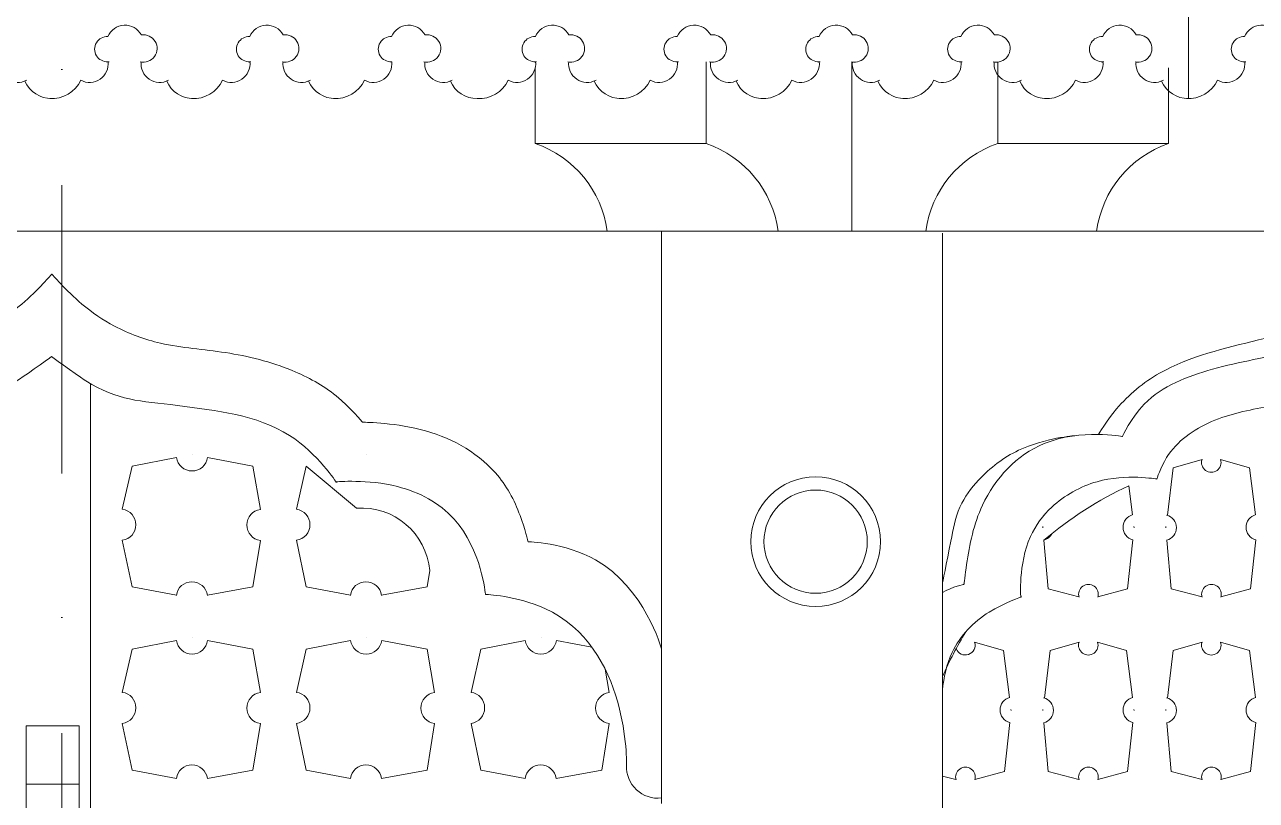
# Model space of a CAD drawing. Header units: millimetres. Extents: x 2399 to 111977, y 1313 to 59551.
# Drawn here: x 15500 to 17006, y 45612 to 46561 of the extents above; entities that cross this region are included whole.
import ezdxf

# ---------------------------------------------------------------- set-up
doc = ezdxf.new("R2010")
doc.units = ezdxf.units.MM
doc.linetypes.add('Штрихпунктирная', pattern=[670.277762, 352.777767, -176.388884, 0, -141.111112])
doc.layers.add('hatch1', color=7, linetype='Continuous', lineweight=20, true_color=0x6a6a6a)
doc.layers.add('main line', color=7, linetype='Continuous', lineweight=13)

msp = doc.modelspace()

# ---------------------------------------------------------------- linework, layer by layer
at = {"layer": 'hatch1', "color": 251, "linetype": 'Continuous', "lineweight": 20, "true_color": 0x6a6a6a}
msp.add_line((16621.832, 45642.185), (16638.5004, 45637.8444), dxfattribs=at)
at = {"layer": 'main line', "color": 7, "linetype": 'Штрихпунктирная', "lineweight": 13}
msp.add_line((15545.2827, 57761.4746), (15545.2827, 33588.1714), dxfattribs=at)
at = {"layer": 'main line', "color": 7, "linetype": 'Continuous', "lineweight": 13}
for p, q in [((16922.6698, 46470.9113), (16922.6698, 46670.8185)), ((16124.1146, 46415.7989), (16124.1146, 46508.6647)), ((16333.0589, 46415.7989), (16333.0589, 46516.0211)), ((16511.2761, 46308.781), (16511.2761, 46516.0211)), ((16689.4933, 46415.7989), (16689.4933, 46516.0211)), ((16898.4376, 46415.7989), (16898.4376, 46508.6647)), ((16124.1146, 46415.7989), (16333.0589, 46415.7989)), ((16898.4376, 46415.7989), (16689.4933, 46415.7989)), ((12798.8324, 46308.781), (18267.3302, 46308.781)), ((16278.399, 45608.6844), (16278.399, 46308.781)), ((16621.832, 45599.4217), (16621.832, 46306.236)), ((15580.3693, 46121.9762), (15580.3693, 44698.128)), ((15685.526, 46031.7514), (15631.0821, 46021.3041)), ((15705.1005, 46035.5075), (15705.0216, 46035.4924)), ((15778.9611, 46021.3041), (15723.4857, 46031.972)), ((15917.9475, 46035.5075), (15917.8687, 46035.4924)), ((16939.2925, 46029.391), (16904.1357, 46019.0482)), ((16997.4423, 46019.0482), (16962.0484, 46029.391)), ((15631.0821, 46021.3041), (15619.1971, 45968.5115)), ((15778.9611, 46021.3041), (15788.0027, 45968.2916)), ((15843.9292, 46021.3041), (15832.0441, 45968.5115)), ((15905.5491, 45969.6959), (15843.9292, 46021.3041)), ((16904.1357, 46019.0482), (16896.9718, 45961.1341)), ((17004.6322, 45961.8144), (16997.4423, 46019.0482)), ((16854.2394, 45961.8144), (16849.7796, 45997.3158)), ((16744.8628, 45947.2603), (16744.6824, 45945.8021)), ((16856.2509, 45945.8021), (16856.0677, 45947.2603)), ((16895.2557, 45947.2603), (16895.0753, 45945.8021)), ((15619.1971, 45930.5208), (15631.0821, 45873.4252)), ((15788.0027, 45930.3009), (15778.9611, 45873.4252)), ((15832.0441, 45930.5208), (15843.9292, 45873.4252)), ((16746.0081, 45930.7353), (16751.249, 45871.1693)), ((16848.0751, 45871.1693), (16854.6474, 45931.1642)), ((16896.401, 45930.7353), (16901.6419, 45871.1693)), ((16998.4679, 45871.1693), (17005.0402, 45931.1642)), ((15994.99, 45893.4404), (15991.8081, 45873.4252)), ((15685.2841, 45863.2325), (15631.0821, 45873.4252)), ((15778.9611, 45873.4252), (15723.2649, 45863.2566)), ((15898.1312, 45863.2325), (15843.9292, 45873.4252)), ((15991.8081, 45873.4252), (15936.112, 45863.2566)), ((16751.249, 45871.1693), (16788.8933, 45861.3664)), ((16811.9792, 45861.4519), (16848.0751, 45871.1693)), ((16901.6419, 45871.1693), (16939.2861, 45861.3664)), ((16962.3721, 45861.4519), (16998.4679, 45871.1693)), ((15631.0821, 45797.331), (15619.1971, 45744.5384)), ((15685.526, 45807.7782), (15631.0821, 45797.331)), ((15705.1005, 45811.5344), (15705.0216, 45811.5193)), ((15778.9611, 45797.331), (15723.4857, 45807.9989)), ((15778.9611, 45797.331), (15788.0027, 45744.3185)), ((15843.9292, 45797.331), (15832.0441, 45744.5384)), ((15898.3731, 45807.7782), (15843.9292, 45797.331)), ((15917.9475, 45811.5344), (15917.8687, 45811.5193)), ((15991.8081, 45797.331), (15936.3328, 45807.9989)), ((15991.8081, 45797.331), (16000.8497, 45744.3185)), ((16057.492, 45797.331), (16045.6069, 45744.5384)), ((16111.9359, 45807.7782), (16057.492, 45797.331)), ((16131.5103, 45811.5344), (16131.4314, 45811.5193)), ((16193.4147, 45799.6301), (16149.8956, 45807.9989)), ((16661.2626, 45805.869), (16696.6566, 45795.5263)), ((16788.8996, 45805.869), (16753.7428, 45795.5263)), ((16847.0495, 45795.5263), (16811.6555, 45805.869)), ((16939.2925, 45805.869), (16904.1357, 45795.5263)), ((16997.4423, 45795.5263), (16962.0484, 45805.869)), ((16703.8465, 45738.2925), (16696.6566, 45795.5263)), ((16753.7428, 45795.5263), (16746.579, 45737.6121)), ((16854.2394, 45738.2925), (16847.0495, 45795.5263)), ((16904.1357, 45795.5263), (16896.9718, 45737.6121)), ((17004.6322, 45738.2925), (16997.4423, 45795.5263)), ((16209.5508, 45772.8238), (16214.4125, 45744.3185)), ((16705.858, 45722.2802), (16705.6748, 45723.7383)), ((16744.8628, 45723.7383), (16744.6824, 45722.2802)), ((16856.2509, 45722.2802), (16856.0677, 45723.7383)), ((16895.2557, 45723.7383), (16895.0753, 45722.2802)), ((16697.6822, 45647.6473), (16704.2545, 45707.6423)), ((16746.0081, 45707.2134), (16751.249, 45647.6473)), ((16848.0751, 45647.6473), (16854.6474, 45707.6423)), ((16896.401, 45707.2134), (16901.6419, 45647.6473)), ((16998.4679, 45647.6473), (17005.0402, 45707.6423)), ((15566.4275, 45703.6819), (15501.7297, 45703.6819)), ((15501.7297, 45703.6819), (15501.7297, 44321.258)), ((15566.4275, 44321.258), (15566.4275, 45703.6819)), ((15619.1971, 45706.5477), (15631.0821, 45649.452)), ((15788.0027, 45706.3278), (15778.9611, 45649.452)), ((15832.0441, 45706.5477), (15843.9292, 45649.452)), ((16000.8497, 45706.3278), (15991.8081, 45649.452)), ((16045.6069, 45706.5477), (16057.492, 45649.452)), ((16214.4125, 45706.3278), (16205.3709, 45649.452)), ((15685.2841, 45639.2594), (15631.0821, 45649.452)), ((15778.9611, 45649.452), (15723.2649, 45639.2834)), ((15898.1312, 45639.2594), (15843.9292, 45649.452)), ((15991.8081, 45649.452), (15936.112, 45639.2834)), ((16111.694, 45639.2594), (16057.492, 45649.452)), ((16205.3709, 45649.452), (16149.6748, 45639.2834)), ((16661.5863, 45637.9299), (16697.6822, 45647.6473)), ((16751.249, 45647.6473), (16788.8933, 45637.8444)), ((16811.9792, 45637.9299), (16848.0751, 45647.6473)), ((16901.6419, 45647.6473), (16939.2861, 45637.8444)), ((16962.3721, 45637.9299), (16998.4679, 45647.6473)), ((15501.7297, 45632.249), (15566.4275, 45632.249))]:
    msp.add_line(p, q, dxfattribs=at)
at = {"layer": 'main line', "color": 7, "linetype": 'Continuous', "lineweight": 13, "flags": 128}
for points in [[(15641.0829, 46516.0211, 1.219803903), (15642.5133, 46548.703, 0.63216014), (15601.5493, 46546.7048, 1.067465283), (15601.7841, 46516.0211, -0.60309642), (15568.3923, 46493.2549)], [(15641.0829, 46516.0211, 1.219803903), (15642.5133, 46548.703, 0.63216014), (15601.5493, 46546.7048, 1.067465283), (15601.7841, 46516.0211, -0.60309642), (15568.3923, 46493.2549)], [(15641.0829, 46516.0211, 1.219803903), (15642.5133, 46548.703, 0.63216014), (15601.5493, 46546.7048, 1.067465283), (15601.7841, 46516.0211, -0.60309642), (15568.3923, 46493.2549)], [(15641.0829, 46516.0211, 1.219803903), (15642.5133, 46548.703, 0.63216014), (15601.5493, 46546.7048, 1.067465283), (15601.7841, 46516.0211, -0.60309642), (15568.3923, 46493.2549)], [(15641.0829, 46516.0211, 1.219803903), (15642.5133, 46548.703, 0.63216014), (15601.5493, 46546.7048, 1.067465283), (15601.7841, 46516.0211, -0.60309642), (15568.3923, 46493.2549)], [(15641.0829, 46516.0211, 1.219803903), (15642.5133, 46548.703, 0.63216014), (15601.5493, 46546.7048, 1.067465283), (15601.7841, 46516.0211, -0.60309642), (15568.3923, 46493.2549)], [(15814.4948, 46516.0211, 1.219803903), (15815.9253, 46548.703, 0.63216014), (15774.9613, 46546.7048, 1.067465283), (15775.196, 46516.0211, -0.60309642), (15741.8043, 46493.2549)], [(15814.4948, 46516.0211, 1.219803903), (15815.9253, 46548.703, 0.63216014), (15774.9613, 46546.7048, 1.067465283), (15775.196, 46516.0211, -0.60309642), (15741.8043, 46493.2549)], [(15814.4948, 46516.0211, 1.219803903), (15815.9253, 46548.703, 0.63216014), (15774.9613, 46546.7048, 1.067465283), (15775.196, 46516.0211, -0.60309642), (15741.8043, 46493.2549)], [(15814.4948, 46516.0211, 1.219803903), (15815.9253, 46548.703, 0.63216014), (15774.9613, 46546.7048, 1.067465283), (15775.196, 46516.0211, -0.60309642), (15741.8043, 46493.2549)], [(15814.4948, 46516.0211, 1.219803903), (15815.9253, 46548.703, 0.63216014), (15774.9613, 46546.7048, 1.067465283), (15775.196, 46516.0211, -0.60309642), (15741.8043, 46493.2549)], [(15814.4948, 46516.0211, 1.219803903), (15815.9253, 46548.703, 0.63216014), (15774.9613, 46546.7048, 1.067465283), (15775.196, 46516.0211, -0.60309642), (15741.8043, 46493.2549)], [(15987.9068, 46516.0211, 1.219803903), (15989.3373, 46548.703, 0.63216014), (15948.3732, 46546.7048, 1.067465283), (15948.608, 46516.0211, -0.60309642), (15915.2162, 46493.2549)], [(15987.9068, 46516.0211, 1.219803903), (15989.3373, 46548.703, 0.63216014), (15948.3732, 46546.7048, 1.067465283), (15948.608, 46516.0211, -0.60309642), (15915.2162, 46493.2549)], [(15987.9068, 46516.0211, 1.219803903), (15989.3373, 46548.703, 0.63216014), (15948.3732, 46546.7048, 1.067465283), (15948.608, 46516.0211, -0.60309642), (15915.2162, 46493.2549)], [(15987.9068, 46516.0211, 1.219803903), (15989.3373, 46548.703, 0.63216014), (15948.3732, 46546.7048, 1.067465283), (15948.608, 46516.0211, -0.60309642), (15915.2162, 46493.2549)], [(15987.9068, 46516.0211, 1.219803903), (15989.3373, 46548.703, 0.63216014), (15948.3732, 46546.7048, 1.067465283), (15948.608, 46516.0211, -0.60309642), (15915.2162, 46493.2549)], [(15987.9068, 46516.0211, 1.219803903), (15989.3373, 46548.703, 0.63216014), (15948.3732, 46546.7048, 1.067465283), (15948.608, 46516.0211, -0.60309642), (15915.2162, 46493.2549)], [(16163.7735, 46516.0211, 1.219803903), (16165.204, 46548.703, 0.63216014), (16124.2399, 46546.7048, 1.067465283), (16124.4747, 46516.0211, -0.60309642), (16091.0829, 46493.2549)], [(16163.7735, 46516.0211, 1.219803903), (16165.204, 46548.703, 0.63216014), (16124.2399, 46546.7048, 1.067465283), (16124.4747, 46516.0211, -0.60309642), (16091.0829, 46493.2549)], [(16163.7735, 46516.0211, 1.219803903), (16165.204, 46548.703, 0.63216014), (16124.2399, 46546.7048, 1.067465283), (16124.4747, 46516.0211, -0.60309642), (16091.0829, 46493.2549)], [(16163.7735, 46516.0211, 1.219803903), (16165.204, 46548.703, 0.63216014), (16124.2399, 46546.7048, 1.067465283), (16124.4747, 46516.0211, -0.60309642), (16091.0829, 46493.2549)], [(16163.7735, 46516.0211, 1.219803903), (16165.204, 46548.703, 0.63216014), (16124.2399, 46546.7048, 1.067465283), (16124.4747, 46516.0211, -0.60309642), (16091.0829, 46493.2549)], [(16163.7735, 46516.0211, 1.219803903), (16165.204, 46548.703, 0.63216014), (16124.2399, 46546.7048, 1.067465283), (16124.4747, 46516.0211, -0.60309642), (16091.0829, 46493.2549)], [(16337.1855, 46516.0211, 1.219803903), (16338.6159, 46548.703, 0.63216014), (16297.6519, 46546.7048, 1.067465283), (16297.8867, 46516.0211, -0.60309642), (16264.4949, 46493.2549)], [(16337.1855, 46516.0211, 1.219803903), (16338.6159, 46548.703, 0.63216014), (16297.6519, 46546.7048, 1.067465283), (16297.8867, 46516.0211, -0.60309642), (16264.4949, 46493.2549)], [(16337.1855, 46516.0211, 1.219803903), (16338.6159, 46548.703, 0.63216014), (16297.6519, 46546.7048, 1.067465283), (16297.8867, 46516.0211, -0.60309642), (16264.4949, 46493.2549)], [(16337.1855, 46516.0211, 1.219803903), (16338.6159, 46548.703, 0.63216014), (16297.6519, 46546.7048, 1.067465283), (16297.8867, 46516.0211, -0.60309642), (16264.4949, 46493.2549)], [(16337.1855, 46516.0211, 1.219803903), (16338.6159, 46548.703, 0.63216014), (16297.6519, 46546.7048, 1.067465283), (16297.8867, 46516.0211, -0.60309642), (16264.4949, 46493.2549)], [(16337.1855, 46516.0211, 1.219803903), (16338.6159, 46548.703, 0.63216014), (16297.6519, 46546.7048, 1.067465283), (16297.8867, 46516.0211, -0.60309642), (16264.4949, 46493.2549)], [(16510.5974, 46516.0211, 1.219803903), (16512.0279, 46548.703, 0.63216014), (16471.0639, 46546.7048, 1.067465283), (16471.2986, 46516.0211, -0.60309642), (16437.9069, 46493.2549)], [(16510.5974, 46516.0211, 1.219803903), (16512.0279, 46548.703, 0.63216014), (16471.0639, 46546.7048, 1.067465283), (16471.2986, 46516.0211, -0.60309642), (16437.9069, 46493.2549)], [(16510.5974, 46516.0211, 1.219803903), (16512.0279, 46548.703, 0.63216014), (16471.0639, 46546.7048, 1.067465283), (16471.2986, 46516.0211, -0.60309642), (16437.9069, 46493.2549)], [(16510.5974, 46516.0211, 1.219803903), (16512.0279, 46548.703, 0.63216014), (16471.0639, 46546.7048, 1.067465283), (16471.2986, 46516.0211, -0.60309642), (16437.9069, 46493.2549)], [(16510.5974, 46516.0211, 1.219803903), (16512.0279, 46548.703, 0.63216014), (16471.0639, 46546.7048, 1.067465283), (16471.2986, 46516.0211, -0.60309642), (16437.9069, 46493.2549)], [(16510.5974, 46516.0211, 1.219803903), (16512.0279, 46548.703, 0.63216014), (16471.0639, 46546.7048, 1.067465283), (16471.2986, 46516.0211, -0.60309642), (16437.9069, 46493.2549)], [(16684.0094, 46516.0211, 1.219803903), (16685.4399, 46548.703, 0.63216014), (16644.4758, 46546.7048, 1.067465283), (16644.7106, 46516.0211, -0.60309642), (16611.3188, 46493.2549)], [(16684.0094, 46516.0211, 1.219803903), (16685.4399, 46548.703, 0.63216014), (16644.4758, 46546.7048, 1.067465283), (16644.7106, 46516.0211, -0.60309642), (16611.3188, 46493.2549)], [(16684.0094, 46516.0211, 1.219803903), (16685.4399, 46548.703, 0.63216014), (16644.4758, 46546.7048, 1.067465283), (16644.7106, 46516.0211, -0.60309642), (16611.3188, 46493.2549)], [(16684.0094, 46516.0211, 1.219803903), (16685.4399, 46548.703, 0.63216014), (16644.4758, 46546.7048, 1.067465283), (16644.7106, 46516.0211, -0.60309642), (16611.3188, 46493.2549)], [(16684.0094, 46516.0211, 1.219803903), (16685.4399, 46548.703, 0.63216014), (16644.4758, 46546.7048, 1.067465283), (16644.7106, 46516.0211, -0.60309642), (16611.3188, 46493.2549)], [(16684.0094, 46516.0211, 1.219803903), (16685.4399, 46548.703, 0.63216014), (16644.4758, 46546.7048, 1.067465283), (16644.7106, 46516.0211, -0.60309642), (16611.3188, 46493.2549)], [(16857.4214, 46516.0211, 1.219803903), (16858.8518, 46548.703, 0.63216014), (16817.8878, 46546.7048, 1.067465283), (16818.1226, 46516.0211, -0.60309642), (16784.7308, 46493.2549)], [(16857.4214, 46516.0211, 1.219803903), (16858.8518, 46548.703, 0.63216014), (16817.8878, 46546.7048, 1.067465283), (16818.1226, 46516.0211, -0.60309642), (16784.7308, 46493.2549)], [(16857.4214, 46516.0211, 1.219803903), (16858.8518, 46548.703, 0.63216014), (16817.8878, 46546.7048, 1.067465283), (16818.1226, 46516.0211, -0.60309642), (16784.7308, 46493.2549)], [(16857.4214, 46516.0211, 1.219803903), (16858.8518, 46548.703, 0.63216014), (16817.8878, 46546.7048, 1.067465283), (16818.1226, 46516.0211, -0.60309642), (16784.7308, 46493.2549)], [(16857.4214, 46516.0211, 1.219803903), (16858.8518, 46548.703, 0.63216014), (16817.8878, 46546.7048, 1.067465283), (16818.1226, 46516.0211, -0.60309642), (16784.7308, 46493.2549)], [(16857.4214, 46516.0211, 1.219803903), (16858.8518, 46548.703, 0.63216014), (16817.8878, 46546.7048, 1.067465283), (16818.1226, 46516.0211, -0.60309642), (16784.7308, 46493.2549)], [(17030.8333, 46516.0211, 1.219803903), (17032.2638, 46548.703, 0.63216014), (16991.2998, 46546.7048, 1.067465283), (16991.5345, 46516.0211, -0.60309642), (16958.1428, 46493.2549)], [(17030.8333, 46516.0211, 1.219803903), (17032.2638, 46548.703, 0.63216014), (16991.2998, 46546.7048, 1.067465283), (16991.5345, 46516.0211, -0.60309642), (16958.1428, 46493.2549)], [(17030.8333, 46516.0211, 1.219803903), (17032.2638, 46548.703, 0.63216014), (16991.2998, 46546.7048, 1.067465283), (16991.5345, 46516.0211, -0.60309642), (16958.1428, 46493.2549)], [(17030.8333, 46516.0211, 1.219803903), (17032.2638, 46548.703, 0.63216014), (16991.2998, 46546.7048, 1.067465283), (16991.5345, 46516.0211, -0.60309642), (16958.1428, 46493.2549)], [(17030.8333, 46516.0211, 1.219803903), (17032.2638, 46548.703, 0.63216014), (16991.2998, 46546.7048, 1.067465283), (16991.5345, 46516.0211, -0.60309642), (16958.1428, 46493.2549)], [(17030.8333, 46516.0211, 1.219803903), (17032.2638, 46548.703, 0.63216014), (16991.2998, 46546.7048, 1.067465283), (16991.5345, 46516.0211, -0.60309642), (16958.1428, 46493.2549)], [(15468.8686, 46516.0211, 0.60309642), (15502.2604, 46493.2549)], [(15468.8686, 46516.0211, 0.60309642), (15502.2604, 46493.2549)], [(15468.8686, 46516.0211, 0.60309642), (15502.2604, 46493.2549)], [(15468.8686, 46516.0211, 0.60309642), (15502.2604, 46493.2549)], [(15468.8686, 46516.0211, 0.60309642), (15502.2604, 46493.2549)], [(15468.8686, 46516.0211, 0.60309642), (15502.2604, 46493.2549)], [(15602.9818, 46516.0211, -0.017938026), (15601.8104, 46515.7773)], [(15602.9818, 46516.0211, -0.017938026), (15601.8104, 46515.7773)], [(15602.9818, 46516.0211, -0.017938026), (15601.8104, 46515.7773)], [(15602.9818, 46516.0211, -0.017938026), (15601.8104, 46515.7773)], [(15602.9818, 46516.0211, -0.017938026), (15601.8104, 46515.7773)], [(15602.9818, 46516.0211, -0.017938026), (15601.8104, 46515.7773)], [(15642.2806, 46516.0211, 0.60309642), (15675.6724, 46493.2549)], [(15642.2806, 46516.0211, 0.60309642), (15675.6724, 46493.2549)], [(15642.2806, 46516.0211, 0.60309642), (15675.6724, 46493.2549)], [(15642.2806, 46516.0211, 0.60309642), (15675.6724, 46493.2549)], [(15642.2806, 46516.0211, 0.60309642), (15675.6724, 46493.2549)], [(15642.2806, 46516.0211, 0.60309642), (15675.6724, 46493.2549)], [(15776.3937, 46516.0211, -0.017938026), (15775.2224, 46515.7773)], [(15776.3937, 46516.0211, -0.017938026), (15775.2224, 46515.7773)], [(15776.3937, 46516.0211, -0.017938026), (15775.2224, 46515.7773)], [(15776.3937, 46516.0211, -0.017938026), (15775.2224, 46515.7773)], [(15776.3937, 46516.0211, -0.017938026), (15775.2224, 46515.7773)], [(15776.3937, 46516.0211, -0.017938026), (15775.2224, 46515.7773)], [(15815.6926, 46516.0211, 0.60309642), (15849.0843, 46493.2549)], [(15815.6926, 46516.0211, 0.60309642), (15849.0843, 46493.2549)], [(15815.6926, 46516.0211, 0.60309642), (15849.0843, 46493.2549)], [(15815.6926, 46516.0211, 0.60309642), (15849.0843, 46493.2549)], [(15815.6926, 46516.0211, 0.60309642), (15849.0843, 46493.2549)], [(15815.6926, 46516.0211, 0.60309642), (15849.0843, 46493.2549)], [(15989.1045, 46516.0211, 0.60309642), (16022.4963, 46493.2549)], [(15989.1045, 46516.0211, 0.60309642), (16022.4963, 46493.2549)], [(15989.1045, 46516.0211, 0.60309642), (16022.4963, 46493.2549)], [(15989.1045, 46516.0211, 0.60309642), (16022.4963, 46493.2549)], [(15989.1045, 46516.0211, 0.60309642), (16022.4963, 46493.2549)], [(15989.1045, 46516.0211, 0.60309642), (16022.4963, 46493.2549)], [(16125.6724, 46516.0211, -0.017938026), (16124.501, 46515.7773)], [(16125.6724, 46516.0211, -0.017938026), (16124.501, 46515.7773)], [(16125.6724, 46516.0211, -0.017938026), (16124.501, 46515.7773)], [(16125.6724, 46516.0211, -0.017938026), (16124.501, 46515.7773)], [(16125.6724, 46516.0211, -0.017938026), (16124.501, 46515.7773)], [(16125.6724, 46516.0211, -0.017938026), (16124.501, 46515.7773)], [(16164.9712, 46516.0211, 0.60309642), (16198.363, 46493.2549)], [(16164.9712, 46516.0211, 0.60309642), (16198.363, 46493.2549)], [(16164.9712, 46516.0211, 0.60309642), (16198.363, 46493.2549)], [(16164.9712, 46516.0211, 0.60309642), (16198.363, 46493.2549)], [(16164.9712, 46516.0211, 0.60309642), (16198.363, 46493.2549)], [(16164.9712, 46516.0211, 0.60309642), (16198.363, 46493.2549)], [(16299.0844, 46516.0211, -0.017938026), (16297.913, 46515.7773)], [(16299.0844, 46516.0211, -0.017938026), (16297.913, 46515.7773)], [(16299.0844, 46516.0211, -0.017938026), (16297.913, 46515.7773)], [(16299.0844, 46516.0211, -0.017938026), (16297.913, 46515.7773)], [(16299.0844, 46516.0211, -0.017938026), (16297.913, 46515.7773)], [(16299.0844, 46516.0211, -0.017938026), (16297.913, 46515.7773)], [(16338.3832, 46516.0211, 0.60309642), (16371.7749, 46493.2549)], [(16338.3832, 46516.0211, 0.60309642), (16371.7749, 46493.2549)], [(16338.3832, 46516.0211, 0.60309642), (16371.7749, 46493.2549)], [(16338.3832, 46516.0211, 0.60309642), (16371.7749, 46493.2549)], [(16338.3832, 46516.0211, 0.60309642), (16371.7749, 46493.2549)], [(16338.3832, 46516.0211, 0.60309642), (16371.7749, 46493.2549)], [(16472.4963, 46516.0211, -0.017938026), (16471.325, 46515.7773)], [(16472.4963, 46516.0211, -0.017938026), (16471.325, 46515.7773)], [(16472.4963, 46516.0211, -0.017938026), (16471.325, 46515.7773)], [(16472.4963, 46516.0211, -0.017938026), (16471.325, 46515.7773)], [(16472.4963, 46516.0211, -0.017938026), (16471.325, 46515.7773)], [(16472.4963, 46516.0211, -0.017938026), (16471.325, 46515.7773)], [(16511.7951, 46516.0211, 0.60309642), (16545.1869, 46493.2549)], [(16511.7951, 46516.0211, 0.60309642), (16545.1869, 46493.2549)], [(16511.7951, 46516.0211, 0.60309642), (16545.1869, 46493.2549)], [(16511.7951, 46516.0211, 0.60309642), (16545.1869, 46493.2549)], [(16511.7951, 46516.0211, 0.60309642), (16545.1869, 46493.2549)], [(16511.7951, 46516.0211, 0.60309642), (16545.1869, 46493.2549)], [(16645.9083, 46516.0211, -0.017938026), (16644.7369, 46515.7773)], [(16645.9083, 46516.0211, -0.017938026), (16644.7369, 46515.7773)], [(16645.9083, 46516.0211, -0.017938026), (16644.7369, 46515.7773)], [(16645.9083, 46516.0211, -0.017938026), (16644.7369, 46515.7773)], [(16645.9083, 46516.0211, -0.017938026), (16644.7369, 46515.7773)], [(16645.9083, 46516.0211, -0.017938026), (16644.7369, 46515.7773)], [(16685.2071, 46516.0211, 0.60309642), (16718.5989, 46493.2549)], [(16685.2071, 46516.0211, 0.60309642), (16718.5989, 46493.2549)], [(16685.2071, 46516.0211, 0.60309642), (16718.5989, 46493.2549)], [(16685.2071, 46516.0211, 0.60309642), (16718.5989, 46493.2549)], [(16685.2071, 46516.0211, 0.60309642), (16718.5989, 46493.2549)], [(16685.2071, 46516.0211, 0.60309642), (16718.5989, 46493.2549)], [(16819.3203, 46516.0211, -0.017938026), (16818.1489, 46515.7773)], [(16819.3203, 46516.0211, -0.017938026), (16818.1489, 46515.7773)], [(16819.3203, 46516.0211, -0.017938026), (16818.1489, 46515.7773)], [(16819.3203, 46516.0211, -0.017938026), (16818.1489, 46515.7773)], [(16819.3203, 46516.0211, -0.017938026), (16818.1489, 46515.7773)], [(16819.3203, 46516.0211, -0.017938026), (16818.1489, 46515.7773)], [(16858.6191, 46516.0211, 0.60309642), (16892.0108, 46493.2549)], [(16858.6191, 46516.0211, 0.60309642), (16892.0108, 46493.2549)], [(16858.6191, 46516.0211, 0.60309642), (16892.0108, 46493.2549)], [(16858.6191, 46516.0211, 0.60309642), (16892.0108, 46493.2549)], [(16858.6191, 46516.0211, 0.60309642), (16892.0108, 46493.2549)], [(16858.6191, 46516.0211, 0.60309642), (16892.0108, 46493.2549)], [(16992.7322, 46516.0211, -0.017938026), (16991.5609, 46515.7773)], [(16992.7322, 46516.0211, -0.017938026), (16991.5609, 46515.7773)], [(16992.7322, 46516.0211, -0.017938026), (16991.5609, 46515.7773)], [(16992.7322, 46516.0211, -0.017938026), (16991.5609, 46515.7773)], [(16992.7322, 46516.0211, -0.017938026), (16991.5609, 46515.7773)], [(16992.7322, 46516.0211, -0.017938026), (16991.5609, 46515.7773)], [(15500.146, 46492.27, 0.304535594), (15532.9193, 46470.9113)], [(15500.146, 46492.27, 0.304535594), (15532.9193, 46470.9113)], [(15500.146, 46492.27, 0.304535594), (15532.9193, 46470.9113)], [(15500.146, 46492.27, 0.304535594), (15532.9193, 46470.9113)], [(15500.146, 46492.27, 0.304535594), (15532.9193, 46470.9113)], [(15500.146, 46492.27, 0.304535594), (15532.9193, 46470.9113)], [(15530.4646, 46470.9113, 0.304535594), (15568.3923, 46493.2549)], [(15530.4646, 46470.9113, 0.304535594), (15568.3923, 46493.2549)], [(15530.4646, 46470.9113, 0.304535594), (15568.3923, 46493.2549)], [(15530.4646, 46470.9113, 0.304535594), (15568.3923, 46493.2549)], [(15530.4646, 46470.9113, 0.304535594), (15568.3923, 46493.2549)], [(15530.4646, 46470.9113, 0.304535594), (15568.3923, 46493.2549)], [(15673.5579, 46492.27, 0.304535594), (15706.3313, 46470.9113)], [(15673.5579, 46492.27, 0.304535594), (15706.3313, 46470.9113)], [(15673.5579, 46492.27, 0.304535594), (15706.3313, 46470.9113)], [(15673.5579, 46492.27, 0.304535594), (15706.3313, 46470.9113)], [(15673.5579, 46492.27, 0.304535594), (15706.3313, 46470.9113)], [(15673.5579, 46492.27, 0.304535594), (15706.3313, 46470.9113)], [(15703.8766, 46470.9113, 0.304535594), (15741.8043, 46493.2549)], [(15703.8766, 46470.9113, 0.304535594), (15741.8043, 46493.2549)], [(15703.8766, 46470.9113, 0.304535594), (15741.8043, 46493.2549)], [(15703.8766, 46470.9113, 0.304535594), (15741.8043, 46493.2549)], [(15703.8766, 46470.9113, 0.304535594), (15741.8043, 46493.2549)], [(15703.8766, 46470.9113, 0.304535594), (15741.8043, 46493.2549)], [(15846.9699, 46492.27, 0.304535594), (15879.7433, 46470.9113)], [(15846.9699, 46492.27, 0.304535594), (15879.7433, 46470.9113)], [(15846.9699, 46492.27, 0.304535594), (15879.7433, 46470.9113)], [(15846.9699, 46492.27, 0.304535594), (15879.7433, 46470.9113)], [(15846.9699, 46492.27, 0.304535594), (15879.7433, 46470.9113)], [(15846.9699, 46492.27, 0.304535594), (15879.7433, 46470.9113)], [(15877.2885, 46470.9113, 0.304535594), (15915.2162, 46493.2549)], [(15877.2885, 46470.9113, 0.304535594), (15915.2162, 46493.2549)], [(15877.2885, 46470.9113, 0.304535594), (15915.2162, 46493.2549)], [(15877.2885, 46470.9113, 0.304535594), (15915.2162, 46493.2549)], [(15877.2885, 46470.9113, 0.304535594), (15915.2162, 46493.2549)], [(15877.2885, 46470.9113, 0.304535594), (15915.2162, 46493.2549)], [(16020.3819, 46492.27, 0.304535594), (16053.1552, 46470.9113)], [(16020.3819, 46492.27, 0.304535594), (16053.1552, 46470.9113)], [(16020.3819, 46492.27, 0.304535594), (16053.1552, 46470.9113)], [(16020.3819, 46492.27, 0.304535594), (16053.1552, 46470.9113)], [(16020.3819, 46492.27, 0.304535594), (16053.1552, 46470.9113)], [(16020.3819, 46492.27, 0.304535594), (16053.1552, 46470.9113)], [(16053.1552, 46470.9113, 0.304535594), (16091.0829, 46493.2549)], [(16053.1552, 46470.9113, 0.304535594), (16091.0829, 46493.2549)], [(16053.1552, 46470.9113, 0.304535594), (16091.0829, 46493.2549)], [(16053.1552, 46470.9113, 0.304535594), (16091.0829, 46493.2549)], [(16053.1552, 46470.9113, 0.304535594), (16091.0829, 46493.2549)], [(16053.1552, 46470.9113, 0.304535594), (16091.0829, 46493.2549)], [(16196.2486, 46492.27, 0.304535594), (16229.0219, 46470.9113)], [(16196.2486, 46492.27, 0.304535594), (16229.0219, 46470.9113)], [(16196.2486, 46492.27, 0.304535594), (16229.0219, 46470.9113)], [(16196.2486, 46492.27, 0.304535594), (16229.0219, 46470.9113)], [(16196.2486, 46492.27, 0.304535594), (16229.0219, 46470.9113)], [(16196.2486, 46492.27, 0.304535594), (16229.0219, 46470.9113)], [(16226.5672, 46470.9113, 0.304535594), (16264.4949, 46493.2549)], [(16226.5672, 46470.9113, 0.304535594), (16264.4949, 46493.2549)], [(16226.5672, 46470.9113, 0.304535594), (16264.4949, 46493.2549)], [(16226.5672, 46470.9113, 0.304535594), (16264.4949, 46493.2549)], [(16226.5672, 46470.9113, 0.304535594), (16264.4949, 46493.2549)], [(16226.5672, 46470.9113, 0.304535594), (16264.4949, 46493.2549)], [(16369.6605, 46492.27, 0.304535594), (16402.4339, 46470.9113)], [(16369.6605, 46492.27, 0.304535594), (16402.4339, 46470.9113)], [(16369.6605, 46492.27, 0.304535594), (16402.4339, 46470.9113)], [(16369.6605, 46492.27, 0.304535594), (16402.4339, 46470.9113)], [(16369.6605, 46492.27, 0.304535594), (16402.4339, 46470.9113)], [(16369.6605, 46492.27, 0.304535594), (16402.4339, 46470.9113)], [(16399.9792, 46470.9113, 0.304535594), (16437.9069, 46493.2549)], [(16399.9792, 46470.9113, 0.304535594), (16437.9069, 46493.2549)], [(16399.9792, 46470.9113, 0.304535594), (16437.9069, 46493.2549)], [(16399.9792, 46470.9113, 0.304535594), (16437.9069, 46493.2549)], [(16399.9792, 46470.9113, 0.304535594), (16437.9069, 46493.2549)], [(16399.9792, 46470.9113, 0.304535594), (16437.9069, 46493.2549)], [(16543.0725, 46492.27, 0.304535594), (16575.8459, 46470.9113)], [(16543.0725, 46492.27, 0.304535594), (16575.8459, 46470.9113)], [(16543.0725, 46492.27, 0.304535594), (16575.8459, 46470.9113)], [(16543.0725, 46492.27, 0.304535594), (16575.8459, 46470.9113)], [(16543.0725, 46492.27, 0.304535594), (16575.8459, 46470.9113)], [(16543.0725, 46492.27, 0.304535594), (16575.8459, 46470.9113)], [(16573.3911, 46470.9113, 0.304535594), (16611.3188, 46493.2549)], [(16573.3911, 46470.9113, 0.304535594), (16611.3188, 46493.2549)], [(16573.3911, 46470.9113, 0.304535594), (16611.3188, 46493.2549)], [(16573.3911, 46470.9113, 0.304535594), (16611.3188, 46493.2549)], [(16573.3911, 46470.9113, 0.304535594), (16611.3188, 46493.2549)], [(16573.3911, 46470.9113, 0.304535594), (16611.3188, 46493.2549)], [(16716.4845, 46492.27, 0.304535594), (16749.2578, 46470.9113)], [(16716.4845, 46492.27, 0.304535594), (16749.2578, 46470.9113)], [(16716.4845, 46492.27, 0.304535594), (16749.2578, 46470.9113)], [(16716.4845, 46492.27, 0.304535594), (16749.2578, 46470.9113)], [(16716.4845, 46492.27, 0.304535594), (16749.2578, 46470.9113)], [(16716.4845, 46492.27, 0.304535594), (16749.2578, 46470.9113)], [(16746.8031, 46470.9113, 0.304535594), (16784.7308, 46493.2549)], [(16746.8031, 46470.9113, 0.304535594), (16784.7308, 46493.2549)], [(16746.8031, 46470.9113, 0.304535594), (16784.7308, 46493.2549)], [(16746.8031, 46470.9113, 0.304535594), (16784.7308, 46493.2549)], [(16746.8031, 46470.9113, 0.304535594), (16784.7308, 46493.2549)], [(16746.8031, 46470.9113, 0.304535594), (16784.7308, 46493.2549)], [(16889.8964, 46492.27, 0.304535594), (16922.6698, 46470.9113)], [(16889.8964, 46492.27, 0.304535594), (16922.6698, 46470.9113)], [(16889.8964, 46492.27, 0.304535594), (16922.6698, 46470.9113)], [(16889.8964, 46492.27, 0.304535594), (16922.6698, 46470.9113)], [(16889.8964, 46492.27, 0.304535594), (16922.6698, 46470.9113)], [(16889.8964, 46492.27, 0.304535594), (16922.6698, 46470.9113)], [(16920.2151, 46470.9113, 0.304535594), (16958.1428, 46493.2549)], [(16920.2151, 46470.9113, 0.304535594), (16958.1428, 46493.2549)], [(16920.2151, 46470.9113, 0.304535594), (16958.1428, 46493.2549)], [(16920.2151, 46470.9113, 0.304535594), (16958.1428, 46493.2549)], [(16920.2151, 46470.9113, 0.304535594), (16958.1428, 46493.2549)], [(16920.2151, 46470.9113, 0.304535594), (16958.1428, 46493.2549)]]:
    msp.add_lwpolyline(points, format="xyb", dxfattribs=at)
at = {"layer": 'main line', "color": 7, "linetype": 'Continuous', "lineweight": 13}
for radius in [79.3031, 63.1589]:
    msp.add_circle((16466.9098, 45928.8788), radius, dxfattribs=at)
for centre, radius, start, end in [((16081.239, 46290.8512), 132.0994, 7.8008289, 71.0604356), ((16290.1833, 46290.8512), 132.0994, 7.8008289, 71.0604356), ((16732.3689, 46290.8512), 132.0994, 108.9395644, 172.1991711), ((16941.3132, 46290.8512), 132.0994, 108.9395644, 172.1991711), ((15704.4904, 46034.53), 19.1668, 187.6696103, 352.3303897), ((16950.6704, 46025.6881), 11.9653, 161.9728274, 18.0271726), ((17044.6829, 45579.4801), 461.0574, 115.0071295, 130.3759767), ((15616.6391, 45949.5162), 19.1668, 277.6696103, 82.3303897), ((15790.5607, 45949.2962), 19.1668, 97.6696103, 262.3303897), ((15829.4861, 45949.5162), 19.1668, 277.6696103, 82.3303897), ((15911.8507, 45886.5063), 83.428, 4.7676602, 94.3318845), ((16741.7063, 45946.0208), 15.8793, 72.1301541, 75.5994413), ((16858.5965, 45946.5446), 15.8793, 104.4005587, 255.5994413), ((16892.0992, 45946.0208), 15.8793, 284.4005587, 75.5994413), ((17008.9894, 45946.5446), 15.8793, 104.4005587, 255.5994413), ((16741.7063, 45946.0208), 15.8793, 284.4005587, 333.3143031), ((15704.2704, 45860.6084), 19.1668, 7.6696103, 172.3303897), ((15917.1175, 45860.6084), 19.1668, 7.6696103, 172.3303897), ((16800.4246, 45864.5597), 11.9653, 341.9728274, 198.0271726), ((16950.8174, 45864.5597), 11.9653, 341.9728274, 198.0271726), ((17044.6829, 45579.4801), 461.0574, 148.7585809, 156.4060879), ((15704.4904, 45810.5569), 19.1668, 187.6696103, 352.3303897), ((15917.3374, 45810.5569), 19.1668, 187.6696103, 352.3303897), ((16130.9002, 45810.5569), 19.1668, 187.6696103, 352.3303897), ((16649.8847, 45802.1662), 11.9653, 200.5486028, 18.0271726), ((16800.2776, 45802.1662), 11.9653, 161.9728274, 18.0271726), ((16950.6704, 45802.1662), 11.9653, 161.9728274, 18.0271726), ((15616.6391, 45725.543), 19.1668, 277.6696103, 82.3303897), ((15790.5607, 45725.3231), 19.1668, 97.6696103, 262.3303897), ((15829.4861, 45725.543), 19.1668, 277.6696103, 82.3303897), ((16003.4077, 45725.3231), 19.1668, 97.6696103, 262.3303897), ((16043.0489, 45725.543), 19.1668, 277.6696103, 82.3303897), ((16216.9705, 45725.3231), 19.1668, 97.6696103, 262.3303897), ((16708.2036, 45723.0227), 15.8793, 104.4005587, 255.5994413), ((16741.7063, 45722.4989), 15.8793, 284.4005587, 75.5994413), ((16858.5965, 45723.0227), 15.8793, 104.4005587, 255.5994413), ((16892.0992, 45722.4989), 15.8793, 284.4005587, 75.5994413), ((17008.9894, 45723.0227), 15.8793, 104.4005587, 255.5994413), ((15704.2704, 45636.6353), 19.1668, 7.6696103, 172.3303897), ((15917.1175, 45636.6353), 19.1668, 7.6696103, 172.3303897), ((16130.6803, 45636.6353), 19.1668, 7.6696103, 172.3303897), ((16273.8857, 45653.2459), 38.2071, 176.8607904, 276.7840138), ((16650.0317, 45641.0377), 11.9653, 341.9728274, 198.0271726), ((16800.4246, 45641.0377), 11.9653, 341.9728274, 198.0271726), ((16950.8174, 45641.0377), 11.9653, 341.9728274, 198.0271726)]:
    msp.add_arc(centre, radius, start, end, dxfattribs=at)
for points, knots in [([(15533.0813, 46256.2064), (15533.0813, 46256.2064), (15516.1906, 46236.186), (15496.2758, 46219.401), (15483.9789, 46209.0366), (15470.6412, 46199.9823), (15456.4123, 46192.4835), (15438.638, 46183.1163), (15419.7036, 46176.1759), (15400.1202, 46171.6871), (15374.087, 46165.7198), (15347.2969, 46164.0997), (15320.879, 46160.0865), (15292.9181, 46155.839), (15265.3972, 46148.9357), (15239.2409, 46138.2117), (15220.0379, 46130.3386), (15201.7292, 46120.3428), (15185.6366, 46107.2633), (15167.9112, 46092.8566), (15153.3724, 46074.9991), (15153.3724, 46074.9991)], [0, 0, 0, 0, 1, 1, 1, 2, 2, 2, 3, 3, 3, 4, 4, 4, 5, 5, 5, 6, 6, 6, 7, 7, 7, 7]), ([(15533.0813, 46256.2064), (15533.0813, 46256.2064), (15549.972, 46236.186), (15569.8867, 46219.401), (15582.1837, 46209.0366), (15595.5214, 46199.9823), (15609.7503, 46192.4835), (15627.5246, 46183.1163), (15646.459, 46176.1759), (15666.0424, 46171.6871), (15692.0756, 46165.7198), (15718.8657, 46164.0997), (15745.2836, 46160.0865), (15773.2444, 46155.839), (15800.7654, 46148.9357), (15826.9217, 46138.2117), (15846.1247, 46130.3386), (15864.4334, 46120.3428), (15880.526, 46107.2633), (15898.2514, 46092.8566), (15912.7902, 46074.9991), (15912.7902, 46074.9991)], [0, 0, 0, 0, 1, 1, 1, 2, 2, 2, 3, 3, 3, 4, 4, 4, 5, 5, 5, 6, 6, 6, 7, 7, 7, 7]), ([(17144.4647, 46231.3461), (17144.4647, 46231.3461), (17128.8673, 46217.2541), (17110.5076, 46207.4863), (17096.7728, 46200.1791), (17081.8021, 46195.65), (17066.8485, 46191.3163), (17047.5177, 46185.714), (17028.0534, 46180.5759), (17008.5295, 46175.6897), (16966.888, 46165.2683), (16924.663, 46156.0739), (16887.4474, 46134.9661), (16867.4922, 46123.648), (16849.7348, 46108.858), (16834.9168, 46091.3769), (16822.4772, 46076.7017), (16812.52, 46060.115), (16812.52, 46060.115)], [0, 0, 0, 0, 1, 1, 1, 2, 2, 2, 3, 3, 3, 4, 4, 4, 5, 5, 5, 6, 6, 6, 6]), ([(16841.9959, 46057.5928), (16841.9959, 46057.5928), (16851.9778, 46079.9885), (16868.7203, 46097.1642), (16890.7592, 46119.7733), (16921.3697, 46131.2003), (16951.9522, 46139.7366), (16985.2153, 46149.0212), (17019.4639, 46154.1451), (17052.8532, 46163.0214), (17073.4384, 46168.4939), (17093.6319, 46175.5131), (17112.3589, 46185.6595), (17146.4954, 46204.1547), (17174.8925, 46231.3461), (17174.8925, 46231.3461)], [0, 0, 0, 0, 1, 1, 1, 2, 2, 2, 3, 3, 3, 4, 4, 4, 5, 5, 5, 5]), ([(16884.1088, 46005.4979), (16884.1088, 46005.4979), (16888.3518, 46019.5021), (16896.0086, 46031.7595), (16908.6604, 46052.0132), (16929.0161, 46066.045), (16950.9939, 46075.6657), (16972.9045, 46085.257), (16996.4536, 46089.7233), (17020.0042, 46094.157), (17037.9101, 46097.5279), (17055.8512, 46100.7147), (17073.6588, 46104.5762), (17090.3812, 46108.2024), (17107.2451, 46111.8025), (17122.5063, 46119.5093), (17150.9952, 46133.896), (17171.7246, 46159.4724), (17171.7246, 46159.4724)], [0, 0, 0, 0, 1, 1, 1, 2, 2, 2, 3, 3, 3, 4, 4, 4, 5, 5, 5, 6, 6, 6, 6]), ([(15532.6863, 46155.3639), (15529.2457, 46152.6867), (15493.1455, 46127.2056), (15491.5687, 46126.225), (15451.7422, 46101.4561), (15426.1275, 46102.1893), (15379.3663, 46096.1604), (15331.8701, 46090.0368), (15282.6643, 46085.0493), (15242.4946, 46059.4858), (15207.9759, 46037.5185), (15185.0598, 46002.051), (15185.0598, 46002.051)], [0, 0, 0, 0, 1, 1, 1, 2, 2, 2, 3, 3, 3, 4, 4, 4, 4]), ([(15532.6863, 46155.3639), (15537.3392, 46151.687), (15572.6233, 46126.674), (15574.5938, 46125.4485), (15614.4204, 46100.6796), (15640.035, 46101.4128), (15686.7963, 46095.3839), (15734.2925, 46089.2603), (15783.4983, 46084.2728), (15823.668, 46058.7093), (15858.1867, 46036.742), (15881.1027, 46001.2745), (15881.1027, 46001.2745)], [0, 0, 0, 0, 1, 1, 1, 2, 2, 2, 3, 3, 3, 4, 4, 4, 4]), ([(15912.7902, 46074.9991), (15912.7902, 46074.9991), (15948.7294, 46074.7468), (15983.3479, 46066.202), (16018.5419, 46057.5152), (16051.2426, 46039.9976), (16075.3152, 46013.1047), (16088.8926, 45997.9366), (16098.4892, 45979.8013), (16105.5604, 45960.7185), (16111.3673, 45945.0474), (16115.2333, 45928.7283), (16115.2333, 45928.7283)], [0, 0, 0, 0, 1, 1, 1, 2, 2, 2, 3, 3, 3, 4, 4, 4, 4]), ([(16783.8523, 46058.4851), (16783.8523, 46058.4851), (16747.3882, 46055.8438), (16715.0942, 46040.6136), (16696.5474, 46031.8667), (16680.2448, 46019.1073), (16666.135, 46004.231), (16656.8542, 45994.446), (16648.8781, 45983.4923), (16643.3964, 45971.1977), (16637.5116, 45957.9993), (16635.0114, 45943.616), (16632.2035, 45929.4254), (16627.0385, 45903.3221), (16621.832, 45877.2278), (16621.832, 45877.2278)], [0, 0, 0, 0, 1, 1, 1, 2, 2, 2, 3, 3, 3, 4, 4, 4, 5, 5, 5, 5]), ([(16648.2258, 45876.6698), (16648.2258, 45876.6698), (16649.6409, 45888.7681), (16651.4447, 45900.8115), (16655.1728, 45925.7028), (16660.0837, 45950.5995), (16670.8737, 45973.3213), (16686.6507, 46006.5449), (16712.3517, 46034.9575), (16746.4177, 46048.8653), (16791.4851, 46067.2645), (16841.9959, 46057.5928), (16841.9959, 46057.5928)], [0, 0, 0, 0, 1, 1, 1, 2, 2, 2, 3, 3, 3, 4, 4, 4, 4]), ([(16884.1088, 46005.4979), (16884.1088, 46005.4979), (16846.5085, 46012.1165), (16811.0191, 46002.2151), (16790.376, 45996.4558), (16771.3735, 45985.6887), (16755.6487, 45971.1178), (16744.6587, 45960.9343), (16735.7039, 45948.8301), (16729.6105, 45935.1489), (16714.2023, 45900.5538), (16717.7696, 45860.9074), (16717.7696, 45860.9074)], [0, 0, 0, 0, 1, 1, 1, 2, 2, 2, 3, 3, 3, 4, 4, 4, 4]), ([(15881.1027, 46002.051), (15881.1027, 46002.051), (15919.3638, 46005.5621), (15955.7236, 45996.2162), (15982.068, 45989.4447), (16006.7417, 45976.5493), (16024.8737, 45956.2924), (16058.6162, 45918.5956), (16063.271, 45864.3705), (16063.271, 45864.3705)], [0, 0, 0, 0, 1, 1, 1, 2, 2, 2, 3, 3, 3, 3]), ([(16115.2333, 45928.7283), (16115.2333, 45928.7283), (16160.2685, 45927.8196), (16197.7845, 45906.6088), (16257.912, 45872.6138), (16278.399, 45797.9606), (16278.399, 45797.9606)], [0, 0, 0, 0, 1, 1, 1, 2, 2, 2, 2]), ([(16063.271, 45864.3705), (16063.271, 45864.3705), (16101.6118, 45862.7904), (16135.6903, 45847.2843), (16239.2192, 45800.1777), (16235.736, 45655.3382), (16235.736, 45655.3382)], [0, 0, 0, 0, 1, 1, 1, 2, 2, 2, 2]), ([(16718.8436, 45861.2704), (16718.8436, 45861.2704), (16697.7304, 45854.3968), (16679.125, 45842.7482), (16659.801, 45830.6498), (16643.5293, 45813.951), (16633.7965, 45793.3494), (16626.9004, 45778.7523), (16623.5842, 45763.0797), (16621.832, 45747.0325)], [0, 0, 0, 0, 1, 1, 1, 2, 2, 2, 3, 3, 3, 3])]:
    msp.add_open_spline(points, degree=3, knots=knots, dxfattribs=at)
msp.add_open_spline([(16621.832, 45866.6296), (16634.6314, 45873.905), (16648.2258, 45876.6698), (16648.2258, 45876.6698)], degree=3, dxfattribs=at)

doc.saveas('drawing.dxf')
